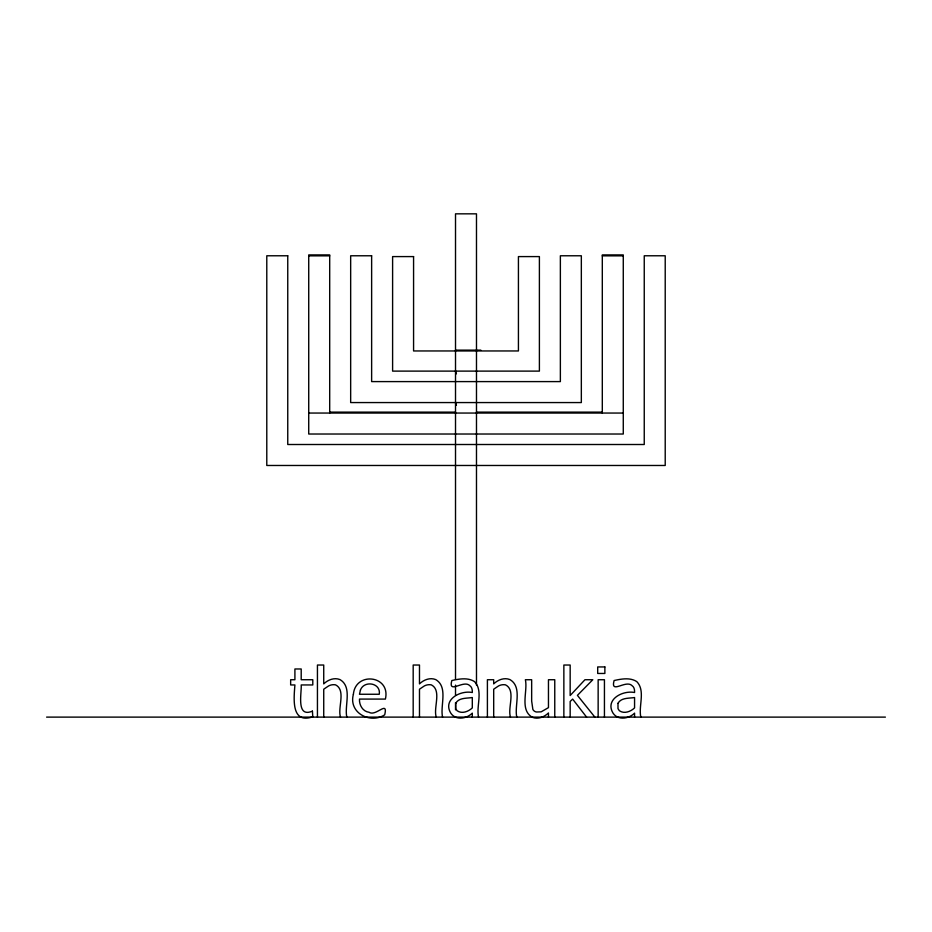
<?xml version="1.0" encoding="UTF-8"?>
<svg xmlns="http://www.w3.org/2000/svg" width="932" height="932" viewBox="0 0 932 932"><rect width="100%" height="100%" fill="white"/><g stroke="black" fill="none" stroke-linecap="round" stroke-linejoin="round"><path stroke-width="1.4" d="M308.725 255.846L329.695 255.846M602.305 255.846L623.275 255.846M455.515 350.141L480.83 350.141M329.695 412.13L455.515 412.13M476.485 412.13L602.305 412.13M308.725 413.051L623.275 413.051M46.6 717.116L885.4 717.116M594.861 717.116L577.421 695.365L592.787 679.731L584.958 679.731L570.163 695.528L570.163 665.029L563.86 665.029L563.86 717.116M586.589 717.116L572.632 699.082L570.163 701.493L570.163 717.116M455.515 371.111L456.424 373.849M455.515 402.566L456.424 405.303M640.832 717.116C638.315 705.99 645.713 690.81 636.777 681.607C630.102 677.261 621.423 678.915 614.118 680.535C610.111 694.806 625.838 679.37 632.024 685.649C634.342 687.094 634.669 690.029 634.564 692.511C622.681 690.111 604.81 699.466 613.023 713.12C617.893 720.611 628.96 718.828 634.564 713.143L634.564 717.116M604.437 717.116L604.437 679.731L598.146 679.731L598.146 717.116M602.305 413.051L602.305 254.914L623.275 254.914L623.275 434.021L308.725 434.021L308.725 254.914L329.695 254.914L329.695 413.051M554.761 717.116L554.761 679.731L548.459 679.731L548.459 707.644L541.143 711.838L536.564 712.001A4.835 4.835 0 0 1 532.859 709.392L531.659 701.015L531.659 679.731L525.368 679.731C527.99 690.962 519.38 710.231 532.51 717.36C538.172 719.527 544.311 716.976 548.459 712.968L548.459 717.116M516.794 717.116C514.173 705.85 522.654 687.082 509.967 679.603C504.247 677.261 497.921 679.812 493.692 683.878L493.692 679.731L487.401 679.731L487.401 717.116M510.503 717.116C507.288 708.157 516.281 690.332 505.528 684.857A10.73 10.73 0 0 0 498.562 685.94L493.692 689.202L493.692 717.116M478.559 717.116C476.042 705.99 483.452 690.81 474.516 681.607C467.841 677.261 459.15 678.915 451.845 680.535C447.849 694.806 463.565 679.37 469.763 685.649C472.081 687.094 472.408 690.029 472.303 692.511C460.42 690.111 442.549 699.466 450.762 713.12C455.632 720.611 466.699 718.828 472.303 713.143L472.303 717.116M476.485 685.125L476.485 213.836L455.515 213.836L455.515 679.3M455.515 685.125L455.515 695.307M455.515 702.577L455.515 709.846M442.572 717.116C439.951 705.85 448.432 687.082 435.745 679.603C430.036 677.261 423.711 679.812 419.482 683.878L419.482 665.029L413.179 665.029L413.179 717.116M436.281 717.116C433.065 708.157 442.071 690.332 431.306 684.857A10.73 10.73 0 0 0 424.351 685.94L419.482 689.202L419.482 717.116M346.832 717.116C344.211 705.85 352.68 687.082 340.005 679.603C334.285 677.261 327.959 679.812 323.73 683.878L323.73 665.029L317.439 665.029L317.439 717.116M340.541 717.116C337.326 708.157 346.32 690.332 335.567 684.857A10.73 10.73 0 0 0 328.6 685.94L323.73 689.202L323.73 717.116M353.391 694.305C348.288 712.782 370.074 724.211 384.695 714.844C388.318 699.571 375.98 716.859 369.095 712.281C362.758 711.524 359.088 705.058 359.484 699.082L385.394 699.082C390.962 675.316 355.442 671.226 353.391 694.305M455.713 703.345L455.748 708.693L457.111 710.732C461.969 714.168 468.388 711.594 472.303 707.912L472.303 697.532C466.711 698.476 458.847 697.486 455.713 703.345M617.974 703.345L618.009 708.693L619.372 710.732C624.23 714.168 630.649 711.594 634.564 707.912L634.564 697.532C628.984 698.476 621.108 697.486 617.974 703.345M360.428 690.088L359.484 694.258L379.266 694.258C381.095 682.76 364.004 680.127 360.428 690.088M312.418 711.128C295.84 718.222 301.805 692.884 301.199 684.95L312.791 684.95L312.791 679.731L301.199 679.731L301.199 668.978L294.908 668.978L294.908 679.731L290.656 679.731L290.656 684.95L294.908 684.95C293.871 698.441 290.901 724.385 312.791 716.79L312.418 711.128M287.755 255.776L266.785 255.776L266.785 465.476L665.215 465.476L665.215 255.776L644.245 255.776L644.245 444.506L287.755 444.506L287.755 255.776M371.635 255.776L350.665 255.776L350.665 402.566L581.335 402.566L581.335 255.776L560.365 255.776L560.365 381.596L371.635 381.596L371.635 255.776M413.575 256.591L392.605 256.591L392.605 371.111L539.395 371.111L539.395 256.591L518.425 256.591L518.425 350.956L413.575 350.956L413.575 256.591M604.868 666.939L597.703 666.939L597.703 673.463L604.868 673.463L604.868 666.939"/></g></svg>
